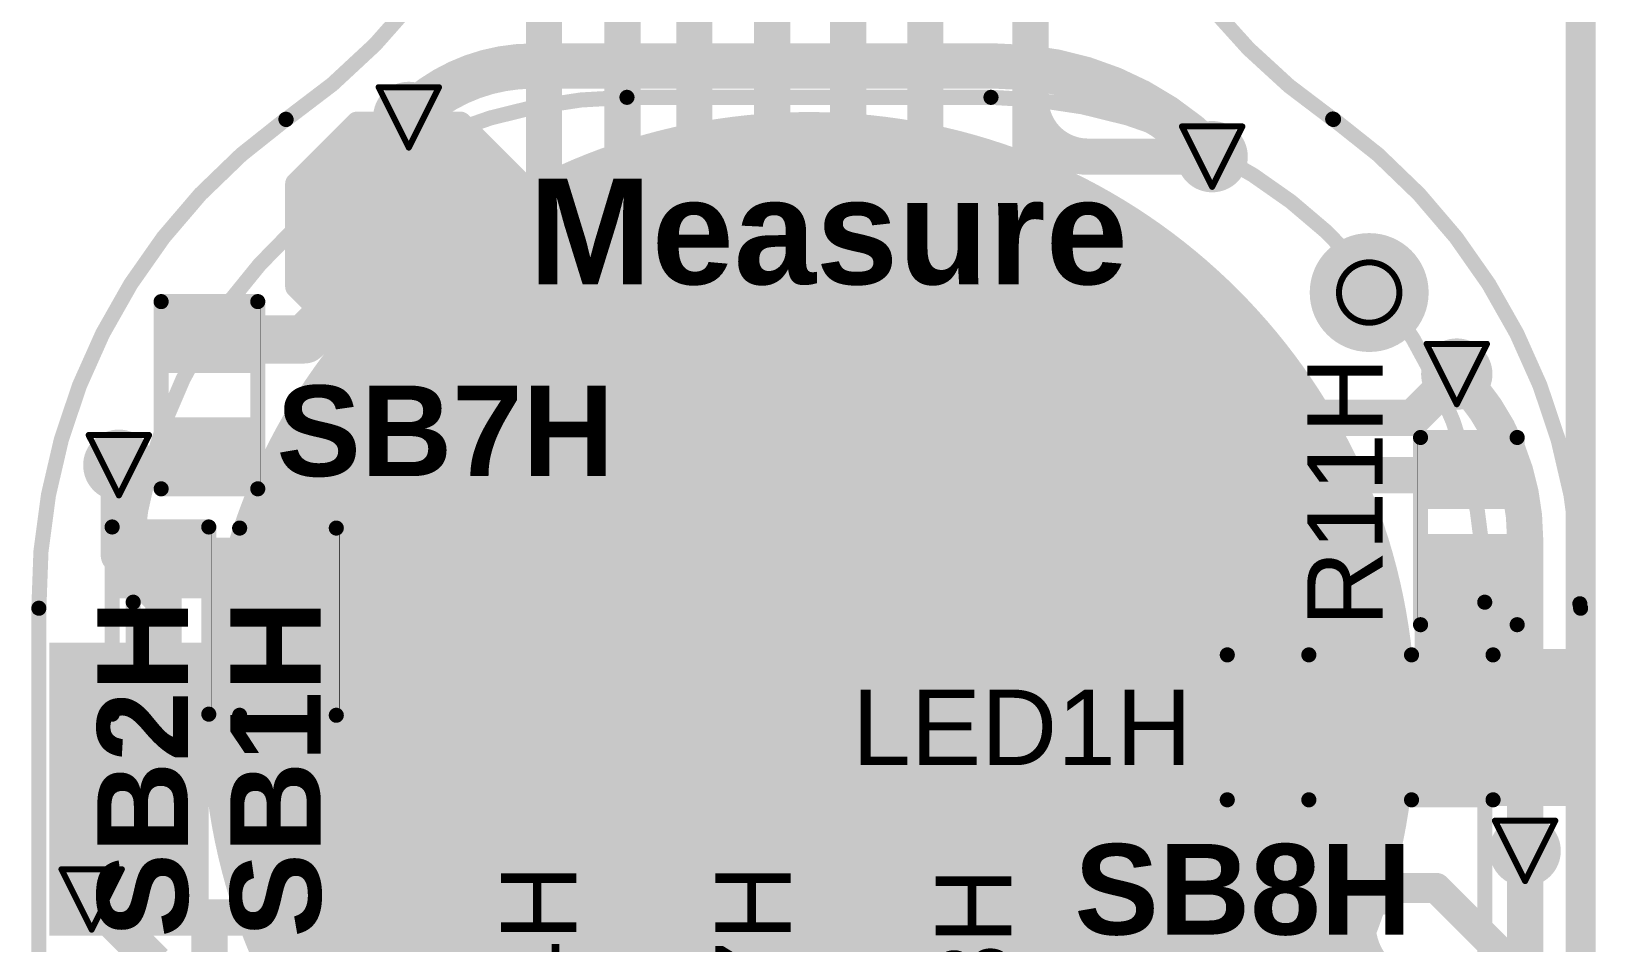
# Model space of a CAD drawing. Header units: inches. Extents: x -3.9 to 9.5, y -7 to 2.6.
# Drawn here: x 4.072 to 4.59, y -4.534 to -4.232 of the extents above; entities that cross this region are included whole.
import ezdxf

# ---------------------------------------------------------------- set-up
doc = ezdxf.new("R2010")
doc.units = ezdxf.units.IN
doc.header["$MEASUREMENT"] = 0
for name, color, linetype in [('Board Outline', 216, 'Continuous'), ('Bottom Layer', 5, 'Continuous'), ('Bottom Overlay', 54, 'Continuous'), ('Bottom Paste', 16, 'Continuous'), ('Bottom Solder', 6, 'Continuous'), ('Dimension', 6, 'Continuous'), ('Drill Drawing', 1, 'Continuous'), ('Pad Holes', 156, 'Continuous'), ('Top Layer', 1, 'Continuous'), ('Top Overlay', 2, 'Continuous'), ('Top Paste', 8, 'Continuous'), ('Top Solder', 216, 'Continuous'), ('Via Holes', 16, 'Continuous')]:
    doc.layers.add(name, color=color, linetype=linetype)
doc.styles.add('Arial', font='', dxfattribs={"height": 0.2})
doc.styles.add('Arial_Bold', font='', dxfattribs={"height": 0.2})
doc.styles.get('Arial').set_extended_font_data('Arial')
doc.styles.get('Arial_Bold').set_extended_font_data('Arial', bold=True)

# ---------------------------------------------------------------- blocks, each defined once
blk = doc.blocks.new('S______B______0402_55')
at = {"layer": 'Top Layer'}
for points in [[(-0.0275, -0.0125), (-0.0275, 0.0125), (-0.0095, 0.0125), (-0.0095, -0.0125)], [(0.0095, -0.0125), (0.0095, 0.0125), (0.0275, 0.0125), (0.0275, -0.0125)]]:
    blk.add_hatch(color=1, dxfattribs=at).paths.add_polyline_path(points)
at = {"layer": 'Top Paste'}
for points in [[(-0.0275, -0.0125), (-0.0275, 0.0125), (-0.0095, 0.0125), (-0.0095, -0.0125)], [(0.0095, -0.0125), (0.0095, 0.0125), (0.0275, 0.0125), (0.0275, -0.0125)]]:
    blk.add_hatch(color=8, dxfattribs=at).paths.add_polyline_path(points)
at = {"layer": 'Top Solder'}
for points in [[(-0.02967, -0.01467), (-0.02967, 0.01467), (-0.00733, 0.01467), (-0.00733, -0.01467)], [(0.00733, -0.01467), (0.00733, 0.01467), (0.02967, 0.01467), (0.02967, -0.01467)]]:
    blk.add_hatch(color=216, dxfattribs=at).paths.add_polyline_path(points)
at = {"layer": 'Top Overlay'}
for points in [[(-0.031, 0.016, 0.005, 0.005, 0), (-0.031, -0.016, 0.005, 0.005, 0)], [(-0.031, 0.016, 0.005, 0.005, 0), (0.031, 0.016, 0.005, 0.005, 0)], [(0.031, 0.016, 0.005, 0.005, 0), (0.031, -0.016, 0.005, 0.005, 0)], [(-0.031, -0.016, 0.005, 0.005, 0), (0.031, -0.016, 0.005, 0.005, 0)], [(-0.032, -0.017, 0.000127, 0.000127, 0), (0.032, -0.017, 0.000127, 0.000127, 0)]]:
    blk.add_lwpolyline(points, format="xyseb", dxfattribs=at)
for points in [[(-0.03225, 0.016, 0.0025, 0.0025, 1), (-0.02975, 0.016, 0.0025, 0.0025, 1)], [(-0.03225, 0.016, 0.0025, 0.0025, 1), (-0.02975, 0.016, 0.0025, 0.0025, 1)], [(0.02975, 0.016, 0.0025, 0.0025, 1), (0.03225, 0.016, 0.0025, 0.0025, 1)], [(0.02975, 0.016, 0.0025, 0.0025, 1), (0.03225, 0.016, 0.0025, 0.0025, 1)], [(-0.03225, -0.016, 0.0025, 0.0025, 1), (-0.02975, -0.016, 0.0025, 0.0025, 1)], [(-0.03225, -0.016, 0.0025, 0.0025, 1), (-0.02975, -0.016, 0.0025, 0.0025, 1)], [(0.02975, -0.016, 0.0025, 0.0025, 1), (0.03225, -0.016, 0.0025, 0.0025, 1)], [(0.02975, -0.016, 0.0025, 0.0025, 1), (0.03225, -0.016, 0.0025, 0.0025, 1)], [(-0.03203, -0.017, 0.0000635, 0.0000635, 1), (-0.03197, -0.017, 0.0000635, 0.0000635, 1)], [(0.03197, -0.017, 0.0000635, 0.0000635, 1), (0.03203, -0.017, 0.0000635, 0.0000635, 1)]]:
    blk.add_lwpolyline(points, format="xyseb", close=True, dxfattribs=at)
blk = doc.blocks.new('S______B______0402_90')
at = {"layer": 'Top Layer'}
for points in [[(-0.0275, -0.0125), (-0.0275, 0.0125), (-0.0095, 0.0125), (-0.0095, -0.0125)], [(0.0095, -0.0125), (0.0095, 0.0125), (0.0275, 0.0125), (0.0275, -0.0125)]]:
    blk.add_hatch(color=1, dxfattribs=at).paths.add_polyline_path(points)
at = {"layer": 'Top Paste'}
for points in [[(-0.0275, -0.0125), (-0.0275, 0.0125), (-0.0095, 0.0125), (-0.0095, -0.0125)], [(0.0095, -0.0125), (0.0095, 0.0125), (0.0275, 0.0125), (0.0275, -0.0125)]]:
    blk.add_hatch(color=8, dxfattribs=at).paths.add_polyline_path(points)
at = {"layer": 'Top Solder'}
for points in [[(-0.02967, -0.01467), (-0.02967, 0.01467), (-0.00733, 0.01467), (-0.00733, -0.01467)], [(0.00733, -0.01467), (0.00733, 0.01467), (0.02967, 0.01467), (0.02967, -0.01467)]]:
    blk.add_hatch(color=216, dxfattribs=at).paths.add_polyline_path(points)
at = {"layer": 'Top Overlay'}
for points in [[(-0.031, 0.016, 0.005, 0.005, 0), (-0.031, -0.016, 0.005, 0.005, 0)], [(-0.031, 0.016, 0.005, 0.005, 0), (0.031, 0.016, 0.005, 0.005, 0)], [(0.031, 0.016, 0.005, 0.005, 0), (0.031, -0.016, 0.005, 0.005, 0)], [(-0.031, -0.016, 0.005, 0.005, 0), (0.031, -0.016, 0.005, 0.005, 0)], [(-0.032, -0.017, 0.000127, 0.000127, 0), (0.032, -0.017, 0.000127, 0.000127, 0)]]:
    blk.add_lwpolyline(points, format="xyseb", dxfattribs=at)
for points in [[(-0.03225, 0.016, 0.0025, 0.0025, 1), (-0.02975, 0.016, 0.0025, 0.0025, 1)], [(-0.03225, 0.016, 0.0025, 0.0025, 1), (-0.02975, 0.016, 0.0025, 0.0025, 1)], [(0.02975, 0.016, 0.0025, 0.0025, 1), (0.03225, 0.016, 0.0025, 0.0025, 1)], [(0.02975, 0.016, 0.0025, 0.0025, 1), (0.03225, 0.016, 0.0025, 0.0025, 1)], [(-0.03225, -0.016, 0.0025, 0.0025, 1), (-0.02975, -0.016, 0.0025, 0.0025, 1)], [(-0.03225, -0.016, 0.0025, 0.0025, 1), (-0.02975, -0.016, 0.0025, 0.0025, 1)], [(0.02975, -0.016, 0.0025, 0.0025, 1), (0.03225, -0.016, 0.0025, 0.0025, 1)], [(0.02975, -0.016, 0.0025, 0.0025, 1), (0.03225, -0.016, 0.0025, 0.0025, 1)], [(-0.03203, -0.017, 0.0000635, 0.0000635, 1), (-0.03197, -0.017, 0.0000635, 0.0000635, 1)], [(0.03197, -0.017, 0.0000635, 0.0000635, 1), (0.03203, -0.017, 0.0000635, 0.0000635, 1)]]:
    blk.add_lwpolyline(points, format="xyseb", close=True, dxfattribs=at)
blk = doc.blocks.new('S______B______0402_97')
at = {"layer": 'Top Layer'}
for points in [[(-0.0275, -0.0125), (-0.0275, 0.0125), (-0.0095, 0.0125), (-0.0095, -0.0125)], [(0.0095, -0.0125), (0.0095, 0.0125), (0.0275, 0.0125), (0.0275, -0.0125)]]:
    blk.add_hatch(color=1, dxfattribs=at).paths.add_polyline_path(points)
at = {"layer": 'Top Paste'}
for points in [[(-0.0275, -0.0125), (-0.0275, 0.0125), (-0.0095, 0.0125), (-0.0095, -0.0125)], [(0.0095, -0.0125), (0.0095, 0.0125), (0.0275, 0.0125), (0.0275, -0.0125)]]:
    blk.add_hatch(color=8, dxfattribs=at).paths.add_polyline_path(points)
at = {"layer": 'Top Solder'}
for points in [[(-0.02967, -0.01467), (-0.02967, 0.01467), (-0.00733, 0.01467), (-0.00733, -0.01467)], [(0.00733, -0.01467), (0.00733, 0.01467), (0.02967, 0.01467), (0.02967, -0.01467)]]:
    blk.add_hatch(color=216, dxfattribs=at).paths.add_polyline_path(points)
at = {"layer": 'Top Overlay'}
for points in [[(-0.031, 0.016, 0.005, 0.005, 0), (-0.031, -0.016, 0.005, 0.005, 0)], [(-0.031, 0.016, 0.005, 0.005, 0), (0.031, 0.016, 0.005, 0.005, 0)], [(0.031, 0.016, 0.005, 0.005, 0), (0.031, -0.016, 0.005, 0.005, 0)], [(-0.031, -0.016, 0.005, 0.005, 0), (0.031, -0.016, 0.005, 0.005, 0)], [(-0.032, -0.017, 0.000127, 0.000127, 0), (0.032, -0.017, 0.000127, 0.000127, 0)]]:
    blk.add_lwpolyline(points, format="xyseb", dxfattribs=at)
for points in [[(-0.03225, 0.016, 0.0025, 0.0025, 1), (-0.02975, 0.016, 0.0025, 0.0025, 1)], [(-0.03225, 0.016, 0.0025, 0.0025, 1), (-0.02975, 0.016, 0.0025, 0.0025, 1)], [(0.02975, 0.016, 0.0025, 0.0025, 1), (0.03225, 0.016, 0.0025, 0.0025, 1)], [(0.02975, 0.016, 0.0025, 0.0025, 1), (0.03225, 0.016, 0.0025, 0.0025, 1)], [(-0.03225, -0.016, 0.0025, 0.0025, 1), (-0.02975, -0.016, 0.0025, 0.0025, 1)], [(-0.03225, -0.016, 0.0025, 0.0025, 1), (-0.02975, -0.016, 0.0025, 0.0025, 1)], [(0.02975, -0.016, 0.0025, 0.0025, 1), (0.03225, -0.016, 0.0025, 0.0025, 1)], [(0.02975, -0.016, 0.0025, 0.0025, 1), (0.03225, -0.016, 0.0025, 0.0025, 1)], [(-0.03203, -0.017, 0.0000635, 0.0000635, 1), (-0.03197, -0.017, 0.0000635, 0.0000635, 1)], [(0.03197, -0.017, 0.0000635, 0.0000635, 1), (0.03203, -0.017, 0.0000635, 0.0000635, 1)]]:
    blk.add_lwpolyline(points, format="xyseb", close=True, dxfattribs=at)
blk = doc.blocks.new('R___0402_104')
at = {"layer": 'Top Layer'}
for points in [[(-0.0275, -0.0125), (-0.0275, 0.0125), (-0.0095, 0.0125), (-0.0095, -0.0125)], [(0.0095, -0.0125), (0.0095, 0.0125), (0.0275, 0.0125), (0.0275, -0.0125)]]:
    blk.add_hatch(color=1, dxfattribs=at).paths.add_polyline_path(points)
at = {"layer": 'Top Paste'}
for points in [[(-0.0275, -0.0125), (-0.0275, 0.0125), (-0.0095, 0.0125), (-0.0095, -0.0125)], [(0.0095, -0.0125), (0.0095, 0.0125), (0.0275, 0.0125), (0.0275, -0.0125)]]:
    blk.add_hatch(color=8, dxfattribs=at).paths.add_polyline_path(points)
at = {"layer": 'Top Solder'}
for points in [[(-0.02967, -0.01467), (-0.02967, 0.01467), (-0.00733, 0.01467), (-0.00733, -0.01467)], [(0.00733, -0.01467), (0.00733, 0.01467), (0.02967, 0.01467), (0.02967, -0.01467)]]:
    blk.add_hatch(color=216, dxfattribs=at).paths.add_polyline_path(points)
at = {"layer": 'Top Overlay'}
for points in [[(-0.031, -0.016, 0.005, 0.005, 0), (-0.031, 0.016, 0.005, 0.005, 0)], [(0.031, 0.016, 0.005, 0.005, 0), (-0.031, 0.016, 0.005, 0.005, 0)], [(0.031, -0.016, 0.005, 0.005, 0), (0.031, 0.016, 0.005, 0.005, 0)], [(0.031, -0.016, 0.005, 0.005, 0), (-0.031, -0.016, 0.005, 0.005, 0)], [(0.032, -0.017, 0.000127, 0.000127, 0), (-0.032, -0.017, 0.000127, 0.000127, 0)]]:
    blk.add_lwpolyline(points, format="xyseb", dxfattribs=at)
for points in [[(-0.03225, 0.016, 0.0025, 0.0025, 1), (-0.02975, 0.016, 0.0025, 0.0025, 1)], [(-0.03225, 0.016, 0.0025, 0.0025, 1), (-0.02975, 0.016, 0.0025, 0.0025, 1)], [(0.02975, 0.016, 0.0025, 0.0025, 1), (0.03225, 0.016, 0.0025, 0.0025, 1)], [(0.02975, 0.016, 0.0025, 0.0025, 1), (0.03225, 0.016, 0.0025, 0.0025, 1)], [(-0.03225, -0.016, 0.0025, 0.0025, 1), (-0.02975, -0.016, 0.0025, 0.0025, 1)], [(-0.03225, -0.016, 0.0025, 0.0025, 1), (-0.02975, -0.016, 0.0025, 0.0025, 1)], [(0.02975, -0.016, 0.0025, 0.0025, 1), (0.03225, -0.016, 0.0025, 0.0025, 1)], [(0.02975, -0.016, 0.0025, 0.0025, 1), (0.03225, -0.016, 0.0025, 0.0025, 1)], [(-0.03203, -0.017, 0.0000635, 0.0000635, 1), (-0.03197, -0.017, 0.0000635, 0.0000635, 1)], [(0.03197, -0.017, 0.0000635, 0.0000635, 1), (0.03203, -0.017, 0.0000635, 0.0000635, 1)]]:
    blk.add_lwpolyline(points, format="xyseb", close=True, dxfattribs=at)
blk = doc.blocks.new('T__________181')
at = {"layer": 'Top Layer'}
blk.add_hatch(color=1, dxfattribs=at).paths.add_polyline_path([(0.015, 0.03), (-0.015, 0.03), (-0.03, 0.015), (-0.03, -0.015), (-0.015, -0.03), (0.015, -0.03), (0.03, -0.015), (0.03, 0.015)])
at = {"layer": 'Top Paste'}
blk.add_hatch(color=8, dxfattribs=at).paths.add_polyline_path([(0.015, 0.03), (-0.015, 0.03), (-0.03, 0.015), (-0.03, -0.015), (-0.015, -0.03), (0.015, -0.03), (0.03, -0.015), (0.03, 0.015)])
at = {"layer": 'Top Solder'}
blk.add_hatch(color=216, dxfattribs=at).paths.add_polyline_path([(0.017, 0.034), (-0.017, 0.034), (-0.034, 0.017), (-0.034, -0.017), (-0.017, -0.034), (0.017, -0.034), (0.034, -0.017), (0.034, 0.017)])
at = {"layer": 'Top Overlay'}
for points in [[(-0.017, 0.037, 0.00787, 0.00787, 0), (-0.037, 0.017, 0.00787, 0.00787, 0)], [(0.017, 0.037, 0.00787, 0.00787, 0), (-0.017, 0.037, 0.00787, 0.00787, 0)], [(0.017, 0.037, 0.00787, 0.00787, 0), (-0.017, 0.037, 0.00787, 0.00787, 0)], [(0.037, 0.017, 0.00787, 0.00787, 0), (0.017, 0.037, 0.00787, 0.00787, 0)], [(-0.037, 0.017, 0.00787, 0.00787, 0), (-0.037, -0.017, 0.00787, 0.00787, 0)], [(0.037, 0.017, 0.00787, 0.00787, 0), (0.037, -0.017, 0.00787, 0.00787, 0)], [(-0.017, -0.037, 0.00787, 0.00787, 0), (-0.037, -0.017, 0.00787, 0.00787, 0)], [(0.037, -0.017, 0.00787, 0.00787, 0), (0.017, -0.037, 0.00787, 0.00787, 0)], [(0.017, -0.037, 0.00787, 0.00787, 0), (-0.017, -0.037, 0.00787, 0.00787, 0)], [(0.017, -0.037, 0.00787, 0.00787, 0), (-0.017, -0.037, 0.00787, 0.00787, 0)]]:
    blk.add_lwpolyline(points, format="xyseb", dxfattribs=at)
for points in [[(-0.01897, 0.037, 0.00394, 0.00394, 1), (-0.01503, 0.037, 0.00394, 0.00394, 1)], [(-0.01897, 0.037, 0.00394, 0.00394, 1), (-0.01503, 0.037, 0.00394, 0.00394, 1)], [(-0.01897, 0.037, 0.00394, 0.00394, 1), (-0.01503, 0.037, 0.00394, 0.00394, 1)], [(0.01503, 0.037, 0.00394, 0.00394, 1), (0.01897, 0.037, 0.00394, 0.00394, 1)], [(0.01503, 0.037, 0.00394, 0.00394, 1), (0.01897, 0.037, 0.00394, 0.00394, 1)], [(0.01503, 0.037, 0.00394, 0.00394, 1), (0.01897, 0.037, 0.00394, 0.00394, 1)], [(-0.03897, 0.017, 0.00394, 0.00394, 1), (-0.03503, 0.017, 0.00394, 0.00394, 1)], [(-0.03897, 0.017, 0.00394, 0.00394, 1), (-0.03503, 0.017, 0.00394, 0.00394, 1)], [(0.03503, 0.017, 0.00394, 0.00394, 1), (0.03897, 0.017, 0.00394, 0.00394, 1)], [(0.03503, 0.017, 0.00394, 0.00394, 1), (0.03897, 0.017, 0.00394, 0.00394, 1)], [(-0.03897, -0.017, 0.00394, 0.00394, 1), (-0.03503, -0.017, 0.00394, 0.00394, 1)], [(-0.03897, -0.017, 0.00394, 0.00394, 1), (-0.03503, -0.017, 0.00394, 0.00394, 1)], [(0.03503, -0.017, 0.00394, 0.00394, 1), (0.03897, -0.017, 0.00394, 0.00394, 1)], [(0.03503, -0.017, 0.00394, 0.00394, 1), (0.03897, -0.017, 0.00394, 0.00394, 1)], [(-0.01897, -0.037, 0.00394, 0.00394, 1), (-0.01503, -0.037, 0.00394, 0.00394, 1)], [(-0.01897, -0.037, 0.00394, 0.00394, 1), (-0.01503, -0.037, 0.00394, 0.00394, 1)], [(-0.01897, -0.037, 0.00394, 0.00394, 1), (-0.01503, -0.037, 0.00394, 0.00394, 1)], [(0.01503, -0.037, 0.00394, 0.00394, 1), (0.01897, -0.037, 0.00394, 0.00394, 1)], [(0.01503, -0.037, 0.00394, 0.00394, 1), (0.01897, -0.037, 0.00394, 0.00394, 1)], [(0.01503, -0.037, 0.00394, 0.00394, 1), (0.01897, -0.037, 0.00394, 0.00394, 1)]]:
    blk.add_lwpolyline(points, format="xyseb", close=True, dxfattribs=at)
blk = doc.blocks.new('_EMG________B_195')
at = {"layer": 'Bottom Layer'}
h = blk.add_hatch(color=5, dxfattribs=at)
edge = h.paths.add_edge_path()
edge.add_arc((0, 0.3932), 0.19685, 0, 360)
at = {"layer": 'Bottom Paste'}
h = blk.add_hatch(color=16, dxfattribs=at)
edge = h.paths.add_edge_path()
edge.add_arc((0, 0.3932), 0.19685, 0, 360)
at = {"layer": 'Bottom Solder'}
h = blk.add_hatch(color=6, dxfattribs=at)
edge = h.paths.add_edge_path()
edge.add_arc((0, 0.3932), 0.20085, 0, 360)
at = {"layer": 'Bottom Overlay'}
for points in [[(-0.22375, 0.43172, 0.005, 0.005, -0.414214), (-0.06026, 0.59892, 0.005, 0.005, 0)], [(-0.06026, 0.59892, 0.005, 0.005, 0), (0.06026, 0.59892, 0.005, 0.005, 0)], [(0.06026, 0.59892, 0.005, 0.005, -0.414214), (0.22375, 0.43172, 0.005, 0.005, 0)], [(-0.22375, -0.43172, 0.005, 0.005, 0), (-0.22375, 0.43172, 0.005, 0.005, 0)], [(0.22375, -0.43172, 0.005, 0.005, 0), (0.22375, 0.43172, 0.005, 0.005, 0)]]:
    blk.add_lwpolyline(points, format="xyseb", dxfattribs=at)
for points in [[(-0.06151, 0.59892, 0.0025, 0.0025, 1), (-0.05901, 0.59892, 0.0025, 0.0025, 1)], [(-0.06151, 0.59892, 0.0025, 0.0025, 1), (-0.05901, 0.59892, 0.0025, 0.0025, 1)], [(0.05901, 0.59892, 0.0025, 0.0025, 1), (0.06151, 0.59892, 0.0025, 0.0025, 1)], [(0.05901, 0.59892, 0.0025, 0.0025, 1), (0.06151, 0.59892, 0.0025, 0.0025, 1)], [(-0.225, 0.43172, 0.0025, 0.0025, 1), (-0.2225, 0.43172, 0.0025, 0.0025, 1)], [(-0.225, 0.43172, 0.0025, 0.0025, 1), (-0.2225, 0.43172, 0.0025, 0.0025, 1)], [(0.2225, 0.43172, 0.0025, 0.0025, 1), (0.225, 0.43172, 0.0025, 0.0025, 1)], [(0.2225, 0.43172, 0.0025, 0.0025, 1), (0.225, 0.43172, 0.0025, 0.0025, 1)]]:
    blk.add_lwpolyline(points, format="xyseb", close=True, dxfattribs=at)
blk = doc.blocks.new('LED_0603_202')
at = {"layer": 'Top Layer'}
for points in [[(-0.03937, 0.01969), (-0.01969, 0.01969), (-0.01969, -0.01969), (-0.03937, -0.01969)], [(0.01969, 0.01969), (0.03937, 0.01969), (0.03937, -0.01969), (0.01969, -0.01969)]]:
    blk.add_hatch(color=1, dxfattribs=at).paths.add_polyline_path(points)
at = {"layer": 'Top Overlay'}
blk.add_hatch(color=2, dxfattribs=at).paths.add_polyline_path([(0.044, -0.026), (0.069, -0.026), (0.069, 0.026), (0.044, 0.026)])
at = {"layer": 'Top Paste'}
for points in [[(-0.03937, 0.01969), (-0.01969, 0.01969), (-0.01969, -0.01969), (-0.03937, -0.01969)], [(0.01969, 0.01969), (0.03937, 0.01969), (0.03937, -0.01969), (0.01969, -0.01969)]]:
    blk.add_hatch(color=8, dxfattribs=at).paths.add_polyline_path(points)
at = {"layer": 'Top Solder'}
for points in [[(-0.04337, 0.02369), (-0.01569, 0.02369), (-0.01569, -0.02369), (-0.04337, -0.02369)], [(0.01569, 0.02369), (0.04337, 0.02369), (0.04337, -0.02369), (0.01569, -0.02369)]]:
    blk.add_hatch(color=216, dxfattribs=at).paths.add_polyline_path(points)
at = {"layer": 'Top Overlay'}
for points in [[(-0.044, 0.024, 0.005, 0.005, 0), (-0.017, 0.024, 0.005, 0.005, 0)], [(-0.044, -0.024, 0.005, 0.005, 0), (-0.044, 0.024, 0.005, 0.005, 0)], [(0.017, 0.024, 0.005, 0.005, 0), (0.044, 0.024, 0.005, 0.005, 0)], [(0.044, -0.024, 0.005, 0.005, 0), (0.044, 0.024, 0.005, 0.005, 0)], [(-0.044, -0.024, 0.005, 0.005, 0), (-0.017, -0.024, 0.005, 0.005, 0)], [(0.017, -0.024, 0.005, 0.005, 0), (0.044, -0.024, 0.005, 0.005, 0)]]:
    blk.add_lwpolyline(points, format="xyseb", dxfattribs=at)
for points in [[(-0.04525, 0.024, 0.0025, 0.0025, 1), (-0.04275, 0.024, 0.0025, 0.0025, 1)], [(-0.04525, 0.024, 0.0025, 0.0025, 1), (-0.04275, 0.024, 0.0025, 0.0025, 1)], [(-0.01825, 0.024, 0.0025, 0.0025, 1), (-0.01575, 0.024, 0.0025, 0.0025, 1)], [(0.01575, 0.024, 0.0025, 0.0025, 1), (0.01825, 0.024, 0.0025, 0.0025, 1)], [(0.04275, 0.024, 0.0025, 0.0025, 1), (0.04525, 0.024, 0.0025, 0.0025, 1)], [(0.04275, 0.024, 0.0025, 0.0025, 1), (0.04525, 0.024, 0.0025, 0.0025, 1)], [(-0.04525, -0.024, 0.0025, 0.0025, 1), (-0.04275, -0.024, 0.0025, 0.0025, 1)], [(-0.04525, -0.024, 0.0025, 0.0025, 1), (-0.04275, -0.024, 0.0025, 0.0025, 1)], [(-0.01825, -0.024, 0.0025, 0.0025, 1), (-0.01575, -0.024, 0.0025, 0.0025, 1)], [(0.01575, -0.024, 0.0025, 0.0025, 1), (0.01825, -0.024, 0.0025, 0.0025, 1)], [(0.04275, -0.024, 0.0025, 0.0025, 1), (0.04525, -0.024, 0.0025, 0.0025, 1)], [(0.04275, -0.024, 0.0025, 0.0025, 1), (0.04525, -0.024, 0.0025, 0.0025, 1)]]:
    blk.add_lwpolyline(points, format="xyseb", close=True, dxfattribs=at)

msp = doc.modelspace()

# ---------------------------------------------------------------- hatches: boundary and pattern name
at = {"layer": 'Bottom Layer'}
h = msp.add_hatch(color=5, dxfattribs=at)
edge = h.paths.add_edge_path()
edge.add_arc((4.19745, -4.26078), 0.01181, 0, 360)
h = msp.add_hatch(color=5, dxfattribs=at)
edge = h.paths.add_edge_path()
edge.add_arc((4.46345, -4.27378), 0.01181, 0, 360)
h = msp.add_hatch(color=5, dxfattribs=at)
edge = h.paths.add_edge_path()
edge.add_arc((4.54445, -4.34578), 0.01181, 0, 360)
h = msp.add_hatch(color=5, dxfattribs=at)
edge = h.paths.add_edge_path()
edge.add_arc((4.10145, -4.37597), 0.01181, 0, 360)
h = msp.add_hatch(color=5, dxfattribs=at)
edge = h.paths.add_edge_path()
edge.add_arc((4.56708, -4.50369), 0.01181, 0, 360)
h = msp.add_hatch(color=5, dxfattribs=at)
edge = h.paths.add_edge_path()
edge.add_arc((4.09245, -4.51978), 0.01181, 0, 360)
at = {"layer": 'Bottom Solder'}
h = msp.add_hatch(color=6, dxfattribs=at)
edge = h.paths.add_edge_path()
edge.add_arc((4.51545, -4.31878), 0.004, 0, 360)
at = {"layer": 'Pad Holes'}
h = msp.add_hatch(color=7, dxfattribs=at)
edge = h.paths.add_edge_path()
edge.add_arc((4.51545, -4.31878), 0.01969, 0, 360)
at = {"layer": 'Top Layer'}
h = msp.add_hatch(color=1, dxfattribs=at)
edge = h.paths.add_edge_path()
edge.add_arc((4.19745, -4.26078), 0.01181, 0, 360)
h = msp.add_hatch(color=1, dxfattribs=at)
edge = h.paths.add_edge_path()
edge.add_arc((4.46345, -4.27378), 0.01181, 0, 360)
h = msp.add_hatch(color=1, dxfattribs=at)
edge = h.paths.add_edge_path()
edge.add_arc((4.54445, -4.34578), 0.01181, 0, 360)
h = msp.add_hatch(color=1, dxfattribs=at)
edge = h.paths.add_edge_path()
edge.add_arc((4.10145, -4.37597), 0.01181, 0, 360)
for points in [[(4.09823, -4.41942), (4.17645, -4.41942), (4.17645, -4.39992), (4.09823, -4.39992)], [(4.53047, -4.48678), (4.56147, -4.48678), (4.56147, -4.39878), (4.53047, -4.39878)], [(4.07845, -4.53172), (4.13123, -4.53172), (4.13123, -4.43478), (4.07845, -4.43478)], [(4.14444, -4.47578), (4.20445, -4.47578), (4.20445, -4.43678), (4.14444, -4.43678)], [(4.45945, -4.58478), (4.49345, -4.58478), (4.49345, -4.44278), (4.45945, -4.44278)]]:
    msp.add_hatch(color=1, dxfattribs=at).paths.add_polyline_path(points)
h = msp.add_hatch(color=1, dxfattribs=at)
edge = h.paths.add_edge_path()
edge.add_arc((4.56708, -4.50369), 0.01181, 0, 360)
h = msp.add_hatch(color=1, dxfattribs=at)
edge = h.paths.add_edge_path()
edge.add_arc((4.09245, -4.51978), 0.01181, 0, 360)
at = {"layer": 'Top Solder'}
h = msp.add_hatch(color=216, dxfattribs=at)
edge = h.paths.add_edge_path()
edge.add_arc((4.51545, -4.31878), 0.004, 0, 360)
at = {"layer": 'Via Holes'}
h = msp.add_hatch(color=7, dxfattribs=at)
edge = h.paths.add_edge_path()
edge.add_arc((4.19745, -4.26078), 0.00591, 0, 360)
h = msp.add_hatch(color=7, dxfattribs=at)
edge = h.paths.add_edge_path()
edge.add_arc((4.46345, -4.27378), 0.00591, 0, 360)
h = msp.add_hatch(color=7, dxfattribs=at)
edge = h.paths.add_edge_path()
edge.add_arc((4.54445, -4.34578), 0.00591, 0, 360)
h = msp.add_hatch(color=7, dxfattribs=at)
edge = h.paths.add_edge_path()
edge.add_arc((4.10145, -4.37597), 0.00591, 0, 360)
h = msp.add_hatch(color=7, dxfattribs=at)
edge = h.paths.add_edge_path()
edge.add_arc((4.56708, -4.50369), 0.00591, 0, 360)
h = msp.add_hatch(color=7, dxfattribs=at)
edge = h.paths.add_edge_path()
edge.add_arc((4.09245, -4.51978), 0.00591, 0, 360)

# ---------------------------------------------------------------- linework, layer by layer
at = {"layer": 'Board Outline'}
for points in [[(4.24221, -4.09701, 0.005, 0.005, -0.250069), (4.15683, -4.26147, 0.005, 0.005, 0)], [(4.50336, -4.26131, 0.005, 0.005, -0.238933), (4.41952, -4.10778, 0.005, 0.005, 0)], [(4.07497, -4.42333, 0.005, 0.005, -0.244175), (4.15677, -4.26139, 0.005, 0.005, 0)], [(4.50336, -4.26131, 0.005, 0.005, 0), (4.50359, -4.26147, 0.005, 0.005, 0)], [(4.50365, -4.26139, 0.005, 0.005, -0.244175), (4.58545, -4.42333, 0.005, 0.005, 0)], [(4.07497, -5.28378, 0.005, 0.005, 0), (4.07497, -4.42333, 0.005, 0.005, 0)], [(4.5852, -4.42185, 0.005, 0.005, 0), (4.58545, -5.28379, 0.005, 0.005, 0)]]:
    msp.add_lwpolyline(points, format="xyseb", dxfattribs=at)
for points in [[(4.15552, -4.26139, 0.0025, 0.0025, 1), (4.15802, -4.26139, 0.0025, 0.0025, 1)], [(4.15558, -4.26147, 0.0025, 0.0025, 1), (4.15808, -4.26147, 0.0025, 0.0025, 1)], [(4.50211, -4.26131, 0.0025, 0.0025, 1), (4.50461, -4.26131, 0.0025, 0.0025, 1)], [(4.50211, -4.26131, 0.0025, 0.0025, 1), (4.50461, -4.26131, 0.0025, 0.0025, 1)], [(4.50234, -4.26147, 0.0025, 0.0025, 1), (4.50484, -4.26147, 0.0025, 0.0025, 1)], [(4.5024, -4.26139, 0.0025, 0.0025, 1), (4.5049, -4.26139, 0.0025, 0.0025, 1)], [(4.07372, -4.42333, 0.0025, 0.0025, 1), (4.07622, -4.42333, 0.0025, 0.0025, 1)], [(4.07372, -4.42333, 0.0025, 0.0025, 1), (4.07622, -4.42333, 0.0025, 0.0025, 1)], [(4.58395, -4.42185, 0.0025, 0.0025, 1), (4.58645, -4.42185, 0.0025, 0.0025, 1)], [(4.5842, -4.42333, 0.0025, 0.0025, 1), (4.5867, -4.42333, 0.0025, 0.0025, 1)]]:
    msp.add_lwpolyline(points, format="xyseb", close=True, dxfattribs=at)
at = {"layer": 'Bottom Layer'}
for points in [[(4.19745, -4.26078, 0.015, 0.015, -0.198913), (4.23849, -4.24378, 0.015, 0.015, 0)], [(4.23849, -4.24378, 0.015, 0.015, 0), (4.39203, -4.24378, 0.015, 0.015, 0)], [(4.39203, -4.24378, 0.015, 0.015, -0.198912), (4.46274, -4.27307, 0.015, 0.015, 0)], [(4.46274, -4.27307, 0.015, 0.015, 0), (4.46345, -4.27378, 0.015, 0.015, 0)], [(4.54445, -4.34578, 0.012, 0.012, -0.198912), (4.56708, -4.40042, 0.012, 0.012, 0)], [(4.10145, -4.40578, 0.012, 0.012, 0), (4.10145, -4.37597, 0.012, 0.012, 0)], [(4.56708, -4.50369, 0.012, 0.012, 0), (4.56708, -4.40042, 0.012, 0.012, 0)], [(4.10145, -4.40578, 0.012, 0.012, 0), (4.11626, -4.4206, 0.012, 0.012, 0)], [(4.11626, -4.5136, 0.012, 0.012, 0), (4.11626, -4.4206, 0.012, 0.012, 0)], [(4.32996, -4.45985, 0.022, 0.022, 0), (4.37589, -4.50578, 0.022, 0.022, 0)], [(4.37589, -4.50578, 0.018, 0.018, 0), (4.38608, -4.51598, 0.018, 0.018, 0)], [(4.11626, -4.5136, 0.012, 0.012, 0), (4.13145, -4.52878, 0.012, 0.012, 0)], [(4.38608, -4.51598, 0.018, 0.018, 0), (4.51864, -4.51598, 0.018, 0.018, 0)], [(4.51864, -4.51598, 0.01, 0.01, 0), (4.53764, -4.51598, 0.01, 0.01, 0)], [(4.53764, -4.51598, 0.01, 0.01, 0), (4.56145, -4.53978, 0.01, 0.01, 0)], [(4.09245, -4.51978, 0.012, 0.012, 0), (4.11345, -4.54078, 0.012, 0.012, 0)], [(4.13145, -4.55878, 0.012, 0.012, 0), (4.13145, -4.52878, 0.012, 0.012, 0)]]:
    msp.add_lwpolyline(points, format="xyseb", dxfattribs=at)
for points in [[(4.23474, -4.24378, 0.0075, 0.0075, 1), (4.24224, -4.24378, 0.0075, 0.0075, 1)], [(4.23474, -4.24378, 0.0075, 0.0075, 1), (4.24224, -4.24378, 0.0075, 0.0075, 1)], [(4.38828, -4.24378, 0.0075, 0.0075, 1), (4.39578, -4.24378, 0.0075, 0.0075, 1)], [(4.38828, -4.24378, 0.0075, 0.0075, 1), (4.39578, -4.24378, 0.0075, 0.0075, 1)], [(4.1937, -4.26078, 0.0075, 0.0075, 1), (4.2012, -4.26078, 0.0075, 0.0075, 1)], [(4.45899, -4.27307, 0.0075, 0.0075, 1), (4.46649, -4.27307, 0.0075, 0.0075, 1)], [(4.45899, -4.27307, 0.0075, 0.0075, 1), (4.46649, -4.27307, 0.0075, 0.0075, 1)], [(4.4597, -4.27378, 0.0075, 0.0075, 1), (4.4672, -4.27378, 0.0075, 0.0075, 1)], [(4.54145, -4.34578, 0.006, 0.006, 1), (4.54745, -4.34578, 0.006, 0.006, 1)], [(4.09845, -4.37597, 0.006, 0.006, 1), (4.10445, -4.37597, 0.006, 0.006, 1)], [(4.56408, -4.40042, 0.006, 0.006, 1), (4.57008, -4.40042, 0.006, 0.006, 1)], [(4.56408, -4.40042, 0.006, 0.006, 1), (4.57008, -4.40042, 0.006, 0.006, 1)], [(4.09845, -4.40578, 0.006, 0.006, 1), (4.10445, -4.40578, 0.006, 0.006, 1)], [(4.09845, -4.40578, 0.006, 0.006, 1), (4.10445, -4.40578, 0.006, 0.006, 1)], [(4.11326, -4.4206, 0.006, 0.006, 1), (4.11926, -4.4206, 0.006, 0.006, 1)], [(4.11326, -4.4206, 0.006, 0.006, 1), (4.11926, -4.4206, 0.006, 0.006, 1)], [(4.32446, -4.45985, 0.011, 0.011, 1), (4.33546, -4.45985, 0.011, 0.011, 1)], [(4.37039, -4.50578, 0.011, 0.011, 1), (4.38139, -4.50578, 0.011, 0.011, 1)], [(4.37139, -4.50578, 0.009, 0.009, 1), (4.38039, -4.50578, 0.009, 0.009, 1)], [(4.56408, -4.50369, 0.006, 0.006, 1), (4.57008, -4.50369, 0.006, 0.006, 1)], [(4.11326, -4.5136, 0.006, 0.006, 1), (4.11926, -4.5136, 0.006, 0.006, 1)], [(4.11326, -4.5136, 0.006, 0.006, 1), (4.11926, -4.5136, 0.006, 0.006, 1)], [(4.38158, -4.51598, 0.009, 0.009, 1), (4.39058, -4.51598, 0.009, 0.009, 1)], [(4.38158, -4.51598, 0.009, 0.009, 1), (4.39058, -4.51598, 0.009, 0.009, 1)], [(4.51414, -4.51598, 0.009, 0.009, 1), (4.52314, -4.51598, 0.009, 0.009, 1)], [(4.51614, -4.51598, 0.005, 0.005, 1), (4.52114, -4.51598, 0.005, 0.005, 1)], [(4.53514, -4.51598, 0.005, 0.005, 1), (4.54014, -4.51598, 0.005, 0.005, 1)], [(4.53514, -4.51598, 0.005, 0.005, 1), (4.54014, -4.51598, 0.005, 0.005, 1)], [(4.08945, -4.51978, 0.006, 0.006, 1), (4.09545, -4.51978, 0.006, 0.006, 1)], [(4.12845, -4.52878, 0.006, 0.006, 1), (4.13445, -4.52878, 0.006, 0.006, 1)], [(4.12845, -4.52878, 0.006, 0.006, 1), (4.13445, -4.52878, 0.006, 0.006, 1)]]:
    msp.add_lwpolyline(points, format="xyseb", close=True, dxfattribs=at)
at = {"layer": 'Dimension'}
msp.add_lwpolyline([(4.58545, -5.27129, 0.01, 0.01, 0), (4.58545, 1.62, 0.01, 0.01, 0)], format="xyseb", dxfattribs=at)
at = {"layer": 'Drill Drawing'}
for points in [[(4.18745, -4.25078, 0.002, 0.002, 0), (4.20745, -4.25078, 0.002, 0.002, 0)], [(4.18745, -4.25078, 0.002, 0.002, 0), (4.19745, -4.27078, 0.002, 0.002, 0)], [(4.19745, -4.27078, 0.002, 0.002, 0), (4.20745, -4.25078, 0.002, 0.002, 0)], [(4.45345, -4.26378, 0.002, 0.002, 0), (4.47345, -4.26378, 0.002, 0.002, 0)], [(4.45345, -4.26378, 0.002, 0.002, 0), (4.46345, -4.28378, 0.002, 0.002, 0)], [(4.46345, -4.28378, 0.002, 0.002, 0), (4.47345, -4.26378, 0.002, 0.002, 0)], [(4.53445, -4.33578, 0.002, 0.002, 0), (4.55445, -4.33578, 0.002, 0.002, 0)], [(4.53445, -4.33578, 0.002, 0.002, 0), (4.54445, -4.35578, 0.002, 0.002, 0)], [(4.54445, -4.35578, 0.002, 0.002, 0), (4.55445, -4.33578, 0.002, 0.002, 0)], [(4.09145, -4.36597, 0.002, 0.002, 0), (4.11145, -4.36597, 0.002, 0.002, 0)], [(4.09145, -4.36597, 0.002, 0.002, 0), (4.10145, -4.38597, 0.002, 0.002, 0)], [(4.10145, -4.38597, 0.002, 0.002, 0), (4.11145, -4.36597, 0.002, 0.002, 0)], [(4.55708, -4.49369, 0.002, 0.002, 0), (4.57708, -4.49369, 0.002, 0.002, 0)], [(4.55708, -4.49369, 0.002, 0.002, 0), (4.56708, -4.51369, 0.002, 0.002, 0)], [(4.56708, -4.51369, 0.002, 0.002, 0), (4.57708, -4.49369, 0.002, 0.002, 0)], [(4.08245, -4.50978, 0.002, 0.002, 0), (4.10245, -4.50978, 0.002, 0.002, 0)], [(4.08245, -4.50978, 0.002, 0.002, 0), (4.09245, -4.52978, 0.002, 0.002, 0)], [(4.09245, -4.52978, 0.002, 0.002, 0), (4.10245, -4.50978, 0.002, 0.002, 0)]]:
    msp.add_lwpolyline(points, format="xyseb", dxfattribs=at)
for points in [[(4.18695, -4.25078, 0.001, 0.001, 1), (4.18795, -4.25078, 0.001, 0.001, 1)], [(4.18695, -4.25078, 0.001, 0.001, 1), (4.18795, -4.25078, 0.001, 0.001, 1)], [(4.20695, -4.25078, 0.001, 0.001, 1), (4.20795, -4.25078, 0.001, 0.001, 1)], [(4.20695, -4.25078, 0.001, 0.001, 1), (4.20795, -4.25078, 0.001, 0.001, 1)], [(4.45295, -4.26378, 0.001, 0.001, 1), (4.45395, -4.26378, 0.001, 0.001, 1)], [(4.45295, -4.26378, 0.001, 0.001, 1), (4.45395, -4.26378, 0.001, 0.001, 1)], [(4.47295, -4.26378, 0.001, 0.001, 1), (4.47395, -4.26378, 0.001, 0.001, 1)], [(4.47295, -4.26378, 0.001, 0.001, 1), (4.47395, -4.26378, 0.001, 0.001, 1)], [(4.19695, -4.27078, 0.001, 0.001, 1), (4.19795, -4.27078, 0.001, 0.001, 1)], [(4.19695, -4.27078, 0.001, 0.001, 1), (4.19795, -4.27078, 0.001, 0.001, 1)], [(4.46295, -4.28378, 0.001, 0.001, 1), (4.46395, -4.28378, 0.001, 0.001, 1)], [(4.46295, -4.28378, 0.001, 0.001, 1), (4.46395, -4.28378, 0.001, 0.001, 1)], [(4.52545, -4.31878, 0.002, 0.002, 1), (4.50545, -4.31878, 0.002, 0.002, 1)], [(4.50495, -4.31878, 0.001, 0.001, 1), (4.50595, -4.31878, 0.001, 0.001, 1)], [(4.52495, -4.31878, 0.001, 0.001, 1), (4.52595, -4.31878, 0.001, 0.001, 1)], [(4.53395, -4.33578, 0.001, 0.001, 1), (4.53495, -4.33578, 0.001, 0.001, 1)], [(4.53395, -4.33578, 0.001, 0.001, 1), (4.53495, -4.33578, 0.001, 0.001, 1)], [(4.55395, -4.33578, 0.001, 0.001, 1), (4.55495, -4.33578, 0.001, 0.001, 1)], [(4.55395, -4.33578, 0.001, 0.001, 1), (4.55495, -4.33578, 0.001, 0.001, 1)], [(4.54395, -4.35578, 0.001, 0.001, 1), (4.54495, -4.35578, 0.001, 0.001, 1)], [(4.54395, -4.35578, 0.001, 0.001, 1), (4.54495, -4.35578, 0.001, 0.001, 1)], [(4.09095, -4.36597, 0.001, 0.001, 1), (4.09195, -4.36597, 0.001, 0.001, 1)], [(4.09095, -4.36597, 0.001, 0.001, 1), (4.09195, -4.36597, 0.001, 0.001, 1)], [(4.11095, -4.36597, 0.001, 0.001, 1), (4.11195, -4.36597, 0.001, 0.001, 1)], [(4.11095, -4.36597, 0.001, 0.001, 1), (4.11195, -4.36597, 0.001, 0.001, 1)], [(4.10095, -4.38597, 0.001, 0.001, 1), (4.10195, -4.38597, 0.001, 0.001, 1)], [(4.10095, -4.38597, 0.001, 0.001, 1), (4.10195, -4.38597, 0.001, 0.001, 1)], [(4.55658, -4.49369, 0.001, 0.001, 1), (4.55758, -4.49369, 0.001, 0.001, 1)], [(4.55658, -4.49369, 0.001, 0.001, 1), (4.55758, -4.49369, 0.001, 0.001, 1)], [(4.57658, -4.49369, 0.001, 0.001, 1), (4.57758, -4.49369, 0.001, 0.001, 1)], [(4.57658, -4.49369, 0.001, 0.001, 1), (4.57758, -4.49369, 0.001, 0.001, 1)], [(4.08195, -4.50978, 0.001, 0.001, 1), (4.08295, -4.50978, 0.001, 0.001, 1)], [(4.08195, -4.50978, 0.001, 0.001, 1), (4.08295, -4.50978, 0.001, 0.001, 1)], [(4.10195, -4.50978, 0.001, 0.001, 1), (4.10295, -4.50978, 0.001, 0.001, 1)], [(4.10195, -4.50978, 0.001, 0.001, 1), (4.10295, -4.50978, 0.001, 0.001, 1)], [(4.56658, -4.51369, 0.001, 0.001, 1), (4.56758, -4.51369, 0.001, 0.001, 1)], [(4.56658, -4.51369, 0.001, 0.001, 1), (4.56758, -4.51369, 0.001, 0.001, 1)], [(4.09195, -4.52978, 0.001, 0.001, 1), (4.09295, -4.52978, 0.001, 0.001, 1)], [(4.09195, -4.52978, 0.001, 0.001, 1), (4.09295, -4.52978, 0.001, 0.001, 1)]]:
    msp.add_lwpolyline(points, format="xyseb", close=True, dxfattribs=at)
at = {"layer": 'Top Layer'}
for points in [[(4.29199, -4.48376, 0.012, 0.012, 0), (4.29199, -4.033, 0.012, 0.012, 0)], [(4.3429, -4.37028, 0.012, 0.012, 0), (4.3429, -4.03328, 0.012, 0.012, 0)], [(4.26818, -4.40871, 0.012, 0.012, 0), (4.26818, -4.11466, 0.012, 0.012, 0)], [(4.36847, -4.34441, 0.012, 0.012, 0), (4.36847, -4.19001, 0.012, 0.012, 0)], [(4.40334, -4.2548, 0.012, 0.012, 0), (4.40334, -4.20574, 0.012, 0.012, 0)], [(4.24222, -4.37011, 0.012, 0.012, 0), (4.24222, -4.21708, 0.012, 0.012, 0)], [(4.31775, -4.48231, 0.012, 0.012, 0), (4.31775, -4.22031, 0.012, 0.012, 0)], [(4.19745, -4.29978, 0.02, 0.02, 0), (4.19745, -4.26078, 0.02, 0.02, 0)], [(4.40334, -4.33971, 0.012, 0.012, 0), (4.40334, -4.2548, 0.012, 0.012, 0)], [(4.42233, -4.27378, 0.012, 0.012, -0.414214), (4.40334, -4.2548, 0.012, 0.012, 0)], [(4.42233, -4.27378, 0.012, 0.012, 0), (4.46345, -4.27378, 0.012, 0.012, 0)], [(4.16295, -4.33428, 0.016, 0.016, 0), (4.19745, -4.29978, 0.016, 0.016, 0)], [(4.13145, -4.33428, 0.016, 0.016, 0), (4.16295, -4.33428, 0.016, 0.016, 0)], [(4.42395, -4.36031, 0.012, 0.012, -0.414214), (4.40334, -4.33971, 0.012, 0.012, 0)], [(4.40334, -4.37928, 0.012, 0.012, -0.414214), (4.36847, -4.34441, 0.012, 0.012, 0)], [(4.52992, -4.36031, 0.012, 0.012, 0), (4.54445, -4.34578, 0.012, 0.012, 0)], [(4.42395, -4.36031, 0.012, 0.012, 0), (4.52992, -4.36031, 0.012, 0.012, 0)], [(4.13143, -4.3713, 0.012, 0.012, -0.198505), (4.12013, -4.37597, 0.012, 0.012, 0)], [(4.13145, -4.37128, 0.012, 0.012, -0.000392), (4.13143, -4.3713, 0.012, 0.012, 0)], [(4.24222, -4.37011, 0.012, 0.012, -0.414214), (4.20305, -4.40928, 0.012, 0.012, 0)], [(4.38153, -4.40892, 0.012, 0.012, -0.414214), (4.3429, -4.37028, 0.012, 0.012, 0)], [(4.10145, -4.37597, 0.012, 0.012, 0), (4.12013, -4.37597, 0.012, 0.012, 0)], [(4.40334, -4.37928, 0.012, 0.012, 0), (4.54845, -4.37928, 0.012, 0.012, 0)], [(4.26818, -4.40871, 0.012, 0.012, -0.062612), (4.26674, -4.42014, 0.012, 0.012, 0)], [(4.38153, -4.40892, 0.012, 0.012, 0), (4.48372, -4.40892, 0.012, 0.012, 0)], [(4.48372, -4.40892, 0.012, 0.012, -0.107651), (4.49531, -4.41144, 0.012, 0.012, 0)], [(4.15745, -4.40928, 0.012, 0.012, 0), (4.20305, -4.40928, 0.012, 0.012, 0)], [(4.49531, -4.41144, 0.012, 0.012, -0.180135), (4.50906, -4.42519, 0.012, 0.012, 0)], [(4.26674, -4.42014, 0.012, 0.012, -0.274217), (4.23341, -4.45348, 0.012, 0.012, 0)], [(4.50906, -4.42519, 0.012, 0.012, -0.107651), (4.51159, -4.43678, 0.012, 0.012, 0)], [(4.51159, -4.52792, 0.012, 0.012, 0), (4.51159, -4.43678, 0.012, 0.012, 0)], [(4.15745, -4.44628, 0.012, 0.012, 0), (4.16608, -4.45492, 0.012, 0.012, 0)], [(4.10923, -4.46342, 0.02, 0.02, 0), (4.11523, -4.45742, 0.02, 0.02, 0)], [(4.16608, -4.45492, 0.012, 0.012, 0), (4.22197, -4.45492, 0.012, 0.012, 0)], [(4.23341, -4.45348, 0.012, 0.012, -0.062612), (4.22197, -4.45492, 0.012, 0.012, 0)], [(4.10484, -4.4894, 0.01, 0.01, 0), (4.10484, -4.48028, 0.01, 0.01, 0)], [(4.29199, -4.48376, 0.012, 0.012, -0.414214), (4.24997, -4.52578, 0.012, 0.012, 0)], [(4.31775, -4.48231, 0.012, 0.012, -0.414214), (4.25528, -4.54478, 0.012, 0.012, 0)], [(4.10484, -4.4894, 0.01, 0.01, 0), (4.12623, -4.51078, 0.01, 0.01, 0)], [(4.56708, -4.54029, 0.012, 0.012, 0), (4.56708, -4.50369, 0.012, 0.012, 0)], [(4.09545, -4.52578, 0.012, 0.012, 0), (4.24997, -4.52578, 0.012, 0.012, 0)], [(4.53445, -4.55078, 0.012, 0.012, -0.414214), (4.51159, -4.52792, 0.012, 0.012, 0)]]:
    msp.add_lwpolyline(points, format="xyseb", dxfattribs=at)
for points in [[(4.19245, -4.26078, 0.01, 0.01, 1), (4.20245, -4.26078, 0.01, 0.01, 1)], [(4.40034, -4.2548, 0.006, 0.006, 1), (4.40634, -4.2548, 0.006, 0.006, 1)], [(4.40034, -4.2548, 0.006, 0.006, 1), (4.40634, -4.2548, 0.006, 0.006, 1)], [(4.40034, -4.2548, 0.006, 0.006, 1), (4.40634, -4.2548, 0.006, 0.006, 1)], [(4.41933, -4.27378, 0.006, 0.006, 1), (4.42533, -4.27378, 0.006, 0.006, 1)], [(4.41933, -4.27378, 0.006, 0.006, 1), (4.42533, -4.27378, 0.006, 0.006, 1)], [(4.46045, -4.27378, 0.006, 0.006, 1), (4.46645, -4.27378, 0.006, 0.006, 1)], [(4.19245, -4.29978, 0.01, 0.01, 1), (4.20245, -4.29978, 0.01, 0.01, 1)], [(4.19345, -4.29978, 0.008, 0.008, 1), (4.20145, -4.29978, 0.008, 0.008, 1)], [(4.12745, -4.33428, 0.008, 0.008, 1), (4.13545, -4.33428, 0.008, 0.008, 1)], [(4.15895, -4.33428, 0.008, 0.008, 1), (4.16695, -4.33428, 0.008, 0.008, 1)], [(4.15895, -4.33428, 0.008, 0.008, 1), (4.16695, -4.33428, 0.008, 0.008, 1)], [(4.40034, -4.33971, 0.006, 0.006, 1), (4.40634, -4.33971, 0.006, 0.006, 1)], [(4.40034, -4.33971, 0.006, 0.006, 1), (4.40634, -4.33971, 0.006, 0.006, 1)], [(4.36547, -4.34441, 0.006, 0.006, 1), (4.37147, -4.34441, 0.006, 0.006, 1)], [(4.36547, -4.34441, 0.006, 0.006, 1), (4.37147, -4.34441, 0.006, 0.006, 1)], [(4.54145, -4.34578, 0.006, 0.006, 1), (4.54745, -4.34578, 0.006, 0.006, 1)], [(4.42095, -4.36031, 0.006, 0.006, 1), (4.42695, -4.36031, 0.006, 0.006, 1)], [(4.42095, -4.36031, 0.006, 0.006, 1), (4.42695, -4.36031, 0.006, 0.006, 1)], [(4.52692, -4.36031, 0.006, 0.006, 1), (4.53292, -4.36031, 0.006, 0.006, 1)], [(4.52692, -4.36031, 0.006, 0.006, 1), (4.53292, -4.36031, 0.006, 0.006, 1)], [(4.12843, -4.3713, 0.006, 0.006, 1), (4.13443, -4.3713, 0.006, 0.006, 1)], [(4.12843, -4.3713, 0.006, 0.006, 1), (4.13443, -4.3713, 0.006, 0.006, 1)], [(4.12845, -4.37128, 0.006, 0.006, 1), (4.13445, -4.37128, 0.006, 0.006, 1)], [(4.23922, -4.37011, 0.006, 0.006, 1), (4.24522, -4.37011, 0.006, 0.006, 1)], [(4.23922, -4.37011, 0.006, 0.006, 1), (4.24522, -4.37011, 0.006, 0.006, 1)], [(4.3399, -4.37028, 0.006, 0.006, 1), (4.3459, -4.37028, 0.006, 0.006, 1)], [(4.3399, -4.37028, 0.006, 0.006, 1), (4.3459, -4.37028, 0.006, 0.006, 1)], [(4.09845, -4.37597, 0.006, 0.006, 1), (4.10445, -4.37597, 0.006, 0.006, 1)], [(4.11713, -4.37597, 0.006, 0.006, 1), (4.12313, -4.37597, 0.006, 0.006, 1)], [(4.11713, -4.37597, 0.006, 0.006, 1), (4.12313, -4.37597, 0.006, 0.006, 1)], [(4.40034, -4.37928, 0.006, 0.006, 1), (4.40634, -4.37928, 0.006, 0.006, 1)], [(4.40034, -4.37928, 0.006, 0.006, 1), (4.40634, -4.37928, 0.006, 0.006, 1)], [(4.54545, -4.37928, 0.006, 0.006, 1), (4.55145, -4.37928, 0.006, 0.006, 1)], [(4.26518, -4.40871, 0.006, 0.006, 1), (4.27118, -4.40871, 0.006, 0.006, 1)], [(4.26518, -4.40871, 0.006, 0.006, 1), (4.27118, -4.40871, 0.006, 0.006, 1)], [(4.37853, -4.40892, 0.006, 0.006, 1), (4.38453, -4.40892, 0.006, 0.006, 1)], [(4.37853, -4.40892, 0.006, 0.006, 1), (4.38453, -4.40892, 0.006, 0.006, 1)], [(4.48072, -4.40892, 0.006, 0.006, 1), (4.48672, -4.40892, 0.006, 0.006, 1)], [(4.48072, -4.40892, 0.006, 0.006, 1), (4.48672, -4.40892, 0.006, 0.006, 1)], [(4.15445, -4.40928, 0.006, 0.006, 1), (4.16045, -4.40928, 0.006, 0.006, 1)], [(4.20005, -4.40928, 0.006, 0.006, 1), (4.20605, -4.40928, 0.006, 0.006, 1)], [(4.20005, -4.40928, 0.006, 0.006, 1), (4.20605, -4.40928, 0.006, 0.006, 1)], [(4.49231, -4.41144, 0.006, 0.006, 1), (4.49831, -4.41144, 0.006, 0.006, 1)], [(4.49231, -4.41144, 0.006, 0.006, 1), (4.49831, -4.41144, 0.006, 0.006, 1)], [(4.26374, -4.42014, 0.006, 0.006, 1), (4.26974, -4.42014, 0.006, 0.006, 1)], [(4.26374, -4.42014, 0.006, 0.006, 1), (4.26974, -4.42014, 0.006, 0.006, 1)], [(4.50606, -4.42519, 0.006, 0.006, 1), (4.51206, -4.42519, 0.006, 0.006, 1)], [(4.50606, -4.42519, 0.006, 0.006, 1), (4.51206, -4.42519, 0.006, 0.006, 1)], [(4.50859, -4.43678, 0.006, 0.006, 1), (4.51459, -4.43678, 0.006, 0.006, 1)], [(4.50859, -4.43678, 0.006, 0.006, 1), (4.51459, -4.43678, 0.006, 0.006, 1)], [(4.15445, -4.44628, 0.006, 0.006, 1), (4.16045, -4.44628, 0.006, 0.006, 1)], [(4.11023, -4.45742, 0.01, 0.01, 1), (4.12023, -4.45742, 0.01, 0.01, 1)], [(4.16308, -4.45492, 0.006, 0.006, 1), (4.16908, -4.45492, 0.006, 0.006, 1)], [(4.16308, -4.45492, 0.006, 0.006, 1), (4.16908, -4.45492, 0.006, 0.006, 1)], [(4.21897, -4.45492, 0.006, 0.006, 1), (4.22497, -4.45492, 0.006, 0.006, 1)], [(4.21897, -4.45492, 0.006, 0.006, 1), (4.22497, -4.45492, 0.006, 0.006, 1)], [(4.23041, -4.45348, 0.006, 0.006, 1), (4.23641, -4.45348, 0.006, 0.006, 1)], [(4.23041, -4.45348, 0.006, 0.006, 1), (4.23641, -4.45348, 0.006, 0.006, 1)], [(4.10423, -4.46342, 0.01, 0.01, 1), (4.11423, -4.46342, 0.01, 0.01, 1)], [(4.10234, -4.48028, 0.005, 0.005, 1), (4.10734, -4.48028, 0.005, 0.005, 1)], [(4.28899, -4.48376, 0.006, 0.006, 1), (4.29499, -4.48376, 0.006, 0.006, 1)], [(4.28899, -4.48376, 0.006, 0.006, 1), (4.29499, -4.48376, 0.006, 0.006, 1)], [(4.31475, -4.48231, 0.006, 0.006, 1), (4.32075, -4.48231, 0.006, 0.006, 1)], [(4.31475, -4.48231, 0.006, 0.006, 1), (4.32075, -4.48231, 0.006, 0.006, 1)], [(4.10234, -4.4894, 0.005, 0.005, 1), (4.10734, -4.4894, 0.005, 0.005, 1)], [(4.10234, -4.4894, 0.005, 0.005, 1), (4.10734, -4.4894, 0.005, 0.005, 1)], [(4.56408, -4.50369, 0.006, 0.006, 1), (4.57008, -4.50369, 0.006, 0.006, 1)], [(4.12373, -4.51078, 0.005, 0.005, 1), (4.12873, -4.51078, 0.005, 0.005, 1)], [(4.09245, -4.52578, 0.006, 0.006, 1), (4.09845, -4.52578, 0.006, 0.006, 1)], [(4.24697, -4.52578, 0.006, 0.006, 1), (4.25297, -4.52578, 0.006, 0.006, 1)], [(4.24697, -4.52578, 0.006, 0.006, 1), (4.25297, -4.52578, 0.006, 0.006, 1)], [(4.50859, -4.52792, 0.006, 0.006, 1), (4.51459, -4.52792, 0.006, 0.006, 1)], [(4.50859, -4.52792, 0.006, 0.006, 1), (4.51459, -4.52792, 0.006, 0.006, 1)]]:
    msp.add_lwpolyline(points, format="xyseb", close=True, dxfattribs=at)

# ---------------------------------------------------------------- block references
for name, p in [('_EMG________B_195', (4.32996, -4.85305)), ('LED_0603_202', (4.51247, -4.46278))]:
    msp.add_blockref(name, p)
for name, p, rotation in [('T__________181', (4.19745, -4.29978), 180), ('S______B______0402_55', (4.13145, -4.35278), 90), ('R___0402_104', (4.54845, -4.39778), 270), ('S______B______0402_90', (4.11523, -4.42742), 90), ('S______B______0402_97', (4.15745, -4.42778), 90)]:
    msp.add_blockref(name, p, dxfattribs=dict(rotation=rotation))

# ---------------------------------------------------------------- texts
at = {"layer": 'Top Overlay'}
for s, height, rotation, style, p in [('Measure', 0.035, 360, 'Arial_Bold', (4.23716, -4.31603)), ('R11H', 0.025, 90, 'Arial', (4.51995, -4.42944)), ('SB2H', 0.03, 90, 'Arial_Bold', (4.12432, -4.5324)), ('SB1H', 0.03, 90, 'Arial_Bold', (4.16832, -4.5324)), ('C4H', 0.025, 90, 'Arial', (4.25295, -4.57811)), ('R7H', 0.025, 90, 'Arial', (4.32395, -4.57811)), ('R8H', 0.025, 90, 'Arial', (4.39695, -4.57911))]:
    msp.add_text(s, height=height, rotation=rotation, dxfattribs=dict(at, style=style)).set_placement(p)
for s, height, style, p in [('SB7H', 0.03, 'Arial_Bold', (4.15364, -4.37958)), ('LED1H', 0.025, 'Arial', (4.34422, -4.47528)), ('SB8H', 0.03, 'Arial_Bold', (4.41784, -4.53141))]:
    msp.add_text(s, height=height, dxfattribs=dict(at, style=style)).set_placement(p)

doc.saveas('drawing.dxf')
